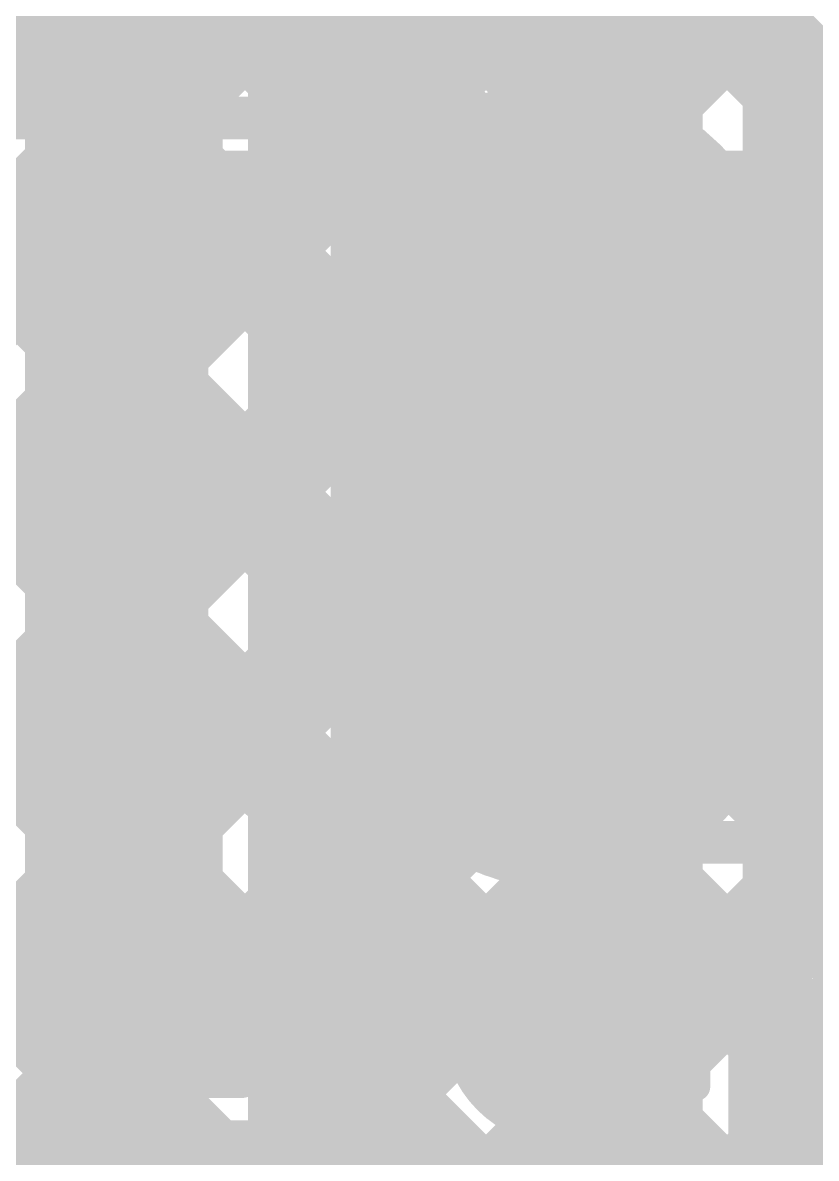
# Model space of a CAD drawing. Header units: millimetres. Extents: x 13 to 259, y -2 to 326.
# Drawn here: x 135.407 to 138.199, y 107.538 to 111.536 of the extents above; entities that cross this region are included whole.
import ezdxf

# ---------------------------------------------------------------- set-up
doc = ezdxf.new("R2010")
doc.units = ezdxf.units.MM
for name, color, linetype in [('BottomLayer', 5, 'Continuous'), ('ConnectLayer', 7, 'Continuous'), ('DrillDrawing', 1, 'Continuous'), ('Mechanical14', 56, 'Continuous'), ('Mechanical8', 56, 'Continuous'), ('MidLayer1', 16, 'Continuous'), ('MidLayer2', 76, 'Continuous'), ('MidLayer3', 90, 'Continuous'), ('MidLayer4', 156, 'Continuous'), ('MidLayer5', 130, 'Continuous'), ('MidLayer6', 216, 'Continuous'), ('MultiLayer', 9, 'Continuous'), ('TopLayer', 1, 'Continuous'), ('TopPaste', 8, 'Continuous'), ('TopSolder', 216, 'Continuous')]:
    doc.layers.add(name, color=color, linetype=linetype)

# ---------------------------------------------------------------- blocks, each defined once
blk = doc.blocks.new('SAMTEC_ASP_127797_01_185')
at = {"layer": 'Mechanical14', "const_width": 0.1}
for points in [[(-8.4709, 2.7038), (-8.4709, 3.0594)], [(-8.0391, 2.7038), (-8.0391, 3.0594)], [(-7.2009, 2.7038), (-7.2009, 3.0594)], [(-6.7691, 2.7038), (-6.7691, 3.0594)], [(-5.9309, 2.7038), (-5.9309, 3.0594)], [(-5.4991, 2.7038), (-5.4991, 3.0594)], [(-8.0391, 2.7038), (-8.4709, 2.7038)], [(-6.7691, 2.7038), (-7.2009, 2.7038)], [(-5.4991, 2.7038), (-5.9309, 2.7038)], [(-8.0391, 2.3762), (-8.4709, 2.3762)], [(-8.4709, 2.0206), (-8.4709, 2.3762)], [(-8.0407, 2.0206), (-8.0407, 2.3762)], [(-6.7691, 2.3762), (-7.2009, 2.3762)], [(-7.2009, 2.0206), (-7.2009, 2.3762)], [(-6.7691, 2.0206), (-6.7691, 2.3762)], [(-5.4991, 2.3762), (-5.9309, 2.3762)], [(-5.9309, 2.0206), (-5.9309, 2.3762)], [(-5.5007, 2.0206), (-5.5007, 2.3762)], [(-8.4709, 2.1336), (-9.3091, 2.1336)], [(-7.2009, 2.1336), (-8.0391, 2.1336)], [(-5.9309, 2.1336), (-6.7691, 2.1336)], [(-4.6609, 2.1336), (-5.4991, 2.1336)], [(-9.1948, 2.0206), (-9.3091, 2.0206)], [(-9.1948, 1.8796), (-9.1948, 2.0206)], [(-8.4709, 2.0206), (-8.5852, 2.0206)], [(-8.5852, 1.8796), (-8.5852, 2.0206)], [(-7.9248, 2.0206), (-8.0391, 2.0206)], [(-7.9248, 1.8796), (-7.9248, 2.0206)], [(-7.2009, 2.0206), (-7.3152, 2.0206)], [(-7.3152, 1.8796), (-7.3152, 2.0206)], [(-6.6548, 2.0206), (-6.7691, 2.0206)], [(-6.6548, 1.8796), (-6.6548, 2.0206)], [(-5.9309, 2.0206), (-6.0452, 2.0206)], [(-6.0452, 1.8796), (-6.0452, 2.0206)], [(-5.3848, 2.0206), (-5.4991, 2.0206)], [(-5.3848, 1.8796), (-5.3848, 2.0206)], [(-8.5852, 1.8796), (-9.1948, 1.8796)], [(-7.3152, 1.8796), (-7.9248, 1.8796)], [(-6.0452, 1.8796), (-6.6548, 1.8796)], [(-4.7752, 1.8796), (-5.3848, 1.8796)], [(-8.5852, 0.6604), (-9.1948, 0.6604)], [(-9.1948, 0.5194), (-9.1948, 0.6604)], [(-8.5852, 0.5194), (-8.5852, 0.6604)], [(-7.3152, 0.6604), (-7.9248, 0.6604)], [(-7.9248, 0.5194), (-7.9248, 0.6604)], [(-7.3152, 0.5194), (-7.3152, 0.6604)], [(-6.0452, 0.6604), (-6.6548, 0.6604)], [(-6.6548, 0.5194), (-6.6548, 0.6604)], [(-6.0452, 0.5194), (-6.0452, 0.6604)], [(-4.7752, 0.6604), (-5.3848, 0.6604)], [(-5.3848, 0.5194), (-5.3848, 0.6604)], [(-9.1948, 0.5194), (-9.3091, 0.5194)], [(-8.4709, 0.5194), (-8.5852, 0.5194)], [(-8.4709, 0.1638), (-8.4709, 0.5194)], [(-7.9248, 0.5194), (-8.0391, 0.5194)], [(-8.0391, 0.1638), (-8.0391, 0.5194)], [(-7.2009, 0.5194), (-7.3152, 0.5194)], [(-7.2009, 0.1638), (-7.2009, 0.5194)], [(-6.6548, 0.5194), (-6.7691, 0.5194)], [(-6.7691, 0.1638), (-6.7691, 0.5194)], [(-5.9309, 0.5194), (-6.0452, 0.5194)], [(-5.9309, 0.1638), (-5.9309, 0.5194)], [(-5.3848, 0.5194), (-5.4991, 0.5194)], [(-5.4991, 0.1638), (-5.4991, 0.5194)], [(-8.4709, 0.4064), (-9.3091, 0.4064)], [(-7.2009, 0.4064), (-8.0391, 0.4064)], [(-5.9309, 0.4064), (-6.7691, 0.4064)], [(-4.6609, 0.4064), (-5.4991, 0.4064)], [(-8.0391, 0.1638), (-8.4709, 0.1638)], [(-6.7691, 0.1638), (-7.2009, 0.1638)], [(-5.4991, 0.1638), (-5.9309, 0.1638)]]:
    blk.add_lwpolyline(points, dxfattribs=at)
at = {"layer": 'Mechanical14', "const_width": 0.05}
for points in [[(-8.4959, 2.7038, 1), (-8.4459, 2.7038, 1)], [(-8.4959, 2.7038, 1), (-8.4459, 2.7038, 1)], [(-8.0641, 2.7038, 1), (-8.0141, 2.7038, 1)], [(-8.0641, 2.7038, 1), (-8.0141, 2.7038, 1)], [(-7.2259, 2.7038, 1), (-7.1759, 2.7038, 1)], [(-7.2259, 2.7038, 1), (-7.1759, 2.7038, 1)], [(-6.7941, 2.7038, 1), (-6.7441, 2.7038, 1)], [(-6.7941, 2.7038, 1), (-6.7441, 2.7038, 1)], [(-5.9559, 2.7038, 1), (-5.9059, 2.7038, 1)], [(-5.9559, 2.7038, 1), (-5.9059, 2.7038, 1)], [(-5.5241, 2.7038, 1), (-5.4741, 2.7038, 1)], [(-5.5241, 2.7038, 1), (-5.4741, 2.7038, 1)], [(-8.4959, 2.3762, 1), (-8.4459, 2.3762, 1)], [(-8.4959, 2.3762, 1), (-8.4459, 2.3762, 1)], [(-8.0657, 2.3762, 1), (-8.0157, 2.3762, 1)], [(-8.0641, 2.3762, 1), (-8.0141, 2.3762, 1)], [(-7.2259, 2.3762, 1), (-7.1759, 2.3762, 1)], [(-7.2259, 2.3762, 1), (-7.1759, 2.3762, 1)], [(-6.7941, 2.3762, 1), (-6.7441, 2.3762, 1)], [(-6.7941, 2.3762, 1), (-6.7441, 2.3762, 1)], [(-5.9559, 2.3762, 1), (-5.9059, 2.3762, 1)], [(-5.9559, 2.3762, 1), (-5.9059, 2.3762, 1)], [(-5.5257, 2.3762, 1), (-5.4757, 2.3762, 1)], [(-5.5241, 2.3762, 1), (-5.4741, 2.3762, 1)], [(-8.4959, 2.1336, 1), (-8.4459, 2.1336, 1)], [(-8.0641, 2.1336, 1), (-8.0141, 2.1336, 1)], [(-7.2259, 2.1336, 1), (-7.1759, 2.1336, 1)], [(-6.7941, 2.1336, 1), (-6.7441, 2.1336, 1)], [(-5.9559, 2.1336, 1), (-5.9059, 2.1336, 1)], [(-5.5241, 2.1336, 1), (-5.4741, 2.1336, 1)], [(-9.2198, 2.0206, 1), (-9.1698, 2.0206, 1)], [(-9.2198, 2.0206, 1), (-9.1698, 2.0206, 1)], [(-8.6102, 2.0206, 1), (-8.5602, 2.0206, 1)], [(-8.6102, 2.0206, 1), (-8.5602, 2.0206, 1)], [(-8.4959, 2.0206, 1), (-8.4459, 2.0206, 1)], [(-8.4959, 2.0206, 1), (-8.4459, 2.0206, 1)], [(-8.0657, 2.0206, 1), (-8.0157, 2.0206, 1)], [(-8.0641, 2.0206, 1), (-8.0141, 2.0206, 1)], [(-7.9498, 2.0206, 1), (-7.8998, 2.0206, 1)], [(-7.9498, 2.0206, 1), (-7.8998, 2.0206, 1)], [(-7.3402, 2.0206, 1), (-7.2902, 2.0206, 1)], [(-7.3402, 2.0206, 1), (-7.2902, 2.0206, 1)], [(-7.2259, 2.0206, 1), (-7.1759, 2.0206, 1)], [(-7.2259, 2.0206, 1), (-7.1759, 2.0206, 1)], [(-6.7941, 2.0206, 1), (-6.7441, 2.0206, 1)], [(-6.7941, 2.0206, 1), (-6.7441, 2.0206, 1)], [(-6.6798, 2.0206, 1), (-6.6298, 2.0206, 1)], [(-6.6798, 2.0206, 1), (-6.6298, 2.0206, 1)], [(-6.0702, 2.0206, 1), (-6.0202, 2.0206, 1)], [(-6.0702, 2.0206, 1), (-6.0202, 2.0206, 1)], [(-5.9559, 2.0206, 1), (-5.9059, 2.0206, 1)], [(-5.9559, 2.0206, 1), (-5.9059, 2.0206, 1)], [(-5.5257, 2.0206, 1), (-5.4757, 2.0206, 1)], [(-5.5241, 2.0206, 1), (-5.4741, 2.0206, 1)], [(-5.4098, 2.0206, 1), (-5.3598, 2.0206, 1)], [(-5.4098, 2.0206, 1), (-5.3598, 2.0206, 1)], [(-9.2198, 1.8796, 1), (-9.1698, 1.8796, 1)], [(-9.2198, 1.8796, 1), (-9.1698, 1.8796, 1)], [(-8.6102, 1.8796, 1), (-8.5602, 1.8796, 1)], [(-8.6102, 1.8796, 1), (-8.5602, 1.8796, 1)], [(-7.9498, 1.8796, 1), (-7.8998, 1.8796, 1)], [(-7.9498, 1.8796, 1), (-7.8998, 1.8796, 1)], [(-7.3402, 1.8796, 1), (-7.2902, 1.8796, 1)], [(-7.3402, 1.8796, 1), (-7.2902, 1.8796, 1)], [(-6.6798, 1.8796, 1), (-6.6298, 1.8796, 1)], [(-6.6798, 1.8796, 1), (-6.6298, 1.8796, 1)], [(-6.0702, 1.8796, 1), (-6.0202, 1.8796, 1)], [(-6.0702, 1.8796, 1), (-6.0202, 1.8796, 1)], [(-5.4098, 1.8796, 1), (-5.3598, 1.8796, 1)], [(-5.4098, 1.8796, 1), (-5.3598, 1.8796, 1)], [(-9.2198, 0.6604, 1), (-9.1698, 0.6604, 1)], [(-9.2198, 0.6604, 1), (-9.1698, 0.6604, 1)], [(-8.6102, 0.6604, 1), (-8.5602, 0.6604, 1)], [(-8.6102, 0.6604, 1), (-8.5602, 0.6604, 1)], [(-7.9498, 0.6604, 1), (-7.8998, 0.6604, 1)], [(-7.9498, 0.6604, 1), (-7.8998, 0.6604, 1)], [(-7.3402, 0.6604, 1), (-7.2902, 0.6604, 1)], [(-7.3402, 0.6604, 1), (-7.2902, 0.6604, 1)], [(-6.6798, 0.6604, 1), (-6.6298, 0.6604, 1)], [(-6.6798, 0.6604, 1), (-6.6298, 0.6604, 1)], [(-6.0702, 0.6604, 1), (-6.0202, 0.6604, 1)], [(-6.0702, 0.6604, 1), (-6.0202, 0.6604, 1)], [(-5.4098, 0.6604, 1), (-5.3598, 0.6604, 1)], [(-5.4098, 0.6604, 1), (-5.3598, 0.6604, 1)], [(-9.2198, 0.5194, 1), (-9.1698, 0.5194, 1)], [(-9.2198, 0.5194, 1), (-9.1698, 0.5194, 1)], [(-8.6102, 0.5194, 1), (-8.5602, 0.5194, 1)], [(-8.6102, 0.5194, 1), (-8.5602, 0.5194, 1)], [(-8.4959, 0.5194, 1), (-8.4459, 0.5194, 1)], [(-8.4959, 0.5194, 1), (-8.4459, 0.5194, 1)], [(-8.0641, 0.5194, 1), (-8.0141, 0.5194, 1)], [(-8.0641, 0.5194, 1), (-8.0141, 0.5194, 1)], [(-7.9498, 0.5194, 1), (-7.8998, 0.5194, 1)], [(-7.9498, 0.5194, 1), (-7.8998, 0.5194, 1)], [(-7.3402, 0.5194, 1), (-7.2902, 0.5194, 1)], [(-7.3402, 0.5194, 1), (-7.2902, 0.5194, 1)], [(-7.2259, 0.5194, 1), (-7.1759, 0.5194, 1)], [(-7.2259, 0.5194, 1), (-7.1759, 0.5194, 1)], [(-6.7941, 0.5194, 1), (-6.7441, 0.5194, 1)], [(-6.7941, 0.5194, 1), (-6.7441, 0.5194, 1)], [(-6.6798, 0.5194, 1), (-6.6298, 0.5194, 1)], [(-6.6798, 0.5194, 1), (-6.6298, 0.5194, 1)], [(-6.0702, 0.5194, 1), (-6.0202, 0.5194, 1)], [(-6.0702, 0.5194, 1), (-6.0202, 0.5194, 1)], [(-5.9559, 0.5194, 1), (-5.9059, 0.5194, 1)], [(-5.9559, 0.5194, 1), (-5.9059, 0.5194, 1)], [(-5.5241, 0.5194, 1), (-5.4741, 0.5194, 1)], [(-5.5241, 0.5194, 1), (-5.4741, 0.5194, 1)], [(-5.4098, 0.5194, 1), (-5.3598, 0.5194, 1)], [(-5.4098, 0.5194, 1), (-5.3598, 0.5194, 1)], [(-8.4959, 0.4064, 1), (-8.4459, 0.4064, 1)], [(-8.0641, 0.4064, 1), (-8.0141, 0.4064, 1)], [(-7.2259, 0.4064, 1), (-7.1759, 0.4064, 1)], [(-6.7941, 0.4064, 1), (-6.7441, 0.4064, 1)], [(-5.9559, 0.4064, 1), (-5.9059, 0.4064, 1)], [(-5.5241, 0.4064, 1), (-5.4741, 0.4064, 1)], [(-8.4959, 0.1638, 1), (-8.4459, 0.1638, 1)], [(-8.4959, 0.1638, 1), (-8.4459, 0.1638, 1)], [(-8.0641, 0.1638, 1), (-8.0141, 0.1638, 1)], [(-8.0641, 0.1638, 1), (-8.0141, 0.1638, 1)], [(-7.2259, 0.1638, 1), (-7.1759, 0.1638, 1)], [(-7.2259, 0.1638, 1), (-7.1759, 0.1638, 1)], [(-6.7941, 0.1638, 1), (-6.7441, 0.1638, 1)], [(-6.7941, 0.1638, 1), (-6.7441, 0.1638, 1)], [(-5.9559, 0.1638, 1), (-5.9059, 0.1638, 1)], [(-5.9559, 0.1638, 1), (-5.9059, 0.1638, 1)], [(-5.5241, 0.1638, 1), (-5.4741, 0.1638, 1)], [(-5.5241, 0.1638, 1), (-5.4741, 0.1638, 1)]]:
    blk.add_lwpolyline(points, format="xyb", close=True, dxfattribs=at)
at = {"layer": 'Mechanical8', "const_width": 0.1}
for points in [[(-8.255, 2.175), (-8.255, 3.175)], [(-6.985, 2.175), (-6.985, 3.175)], [(-5.715, 2.175), (-5.715, 3.175)], [(-8.255, 1.905), (-8.255, 2.905)], [(-6.985, 1.905), (-6.985, 2.905)], [(-5.715, 1.905), (-5.715, 2.905)], [(-8.525, 1.905), (-9.525, 1.905)], [(-8.255, 1.905), (-9.255, 1.905)], [(-8.255, 0.905), (-8.255, 1.905)], [(-7.255, 1.905), (-8.255, 1.905)], [(-6.985, 1.905), (-7.985, 1.905)], [(-6.985, 0.905), (-6.985, 1.905)], [(-5.985, 1.905), (-6.985, 1.905)], [(-5.715, 1.905), (-6.715, 1.905)], [(-5.715, 0.905), (-5.715, 1.905)], [(-4.715, 1.905), (-5.715, 1.905)], [(-4.445, 1.905), (-5.445, 1.905)]]:
    blk.add_lwpolyline(points, dxfattribs=at)
at = {"layer": 'Mechanical8', "const_width": 0.05}
for points in [[(-8.28, 2.175, 1), (-8.23, 2.175, 1)], [(-7.01, 2.175, 1), (-6.96, 2.175, 1)], [(-5.74, 2.175, 1), (-5.69, 2.175, 1)], [(-9.28, 1.905, 1), (-9.23, 1.905, 1)], [(-8.55, 1.905, 1), (-8.5, 1.905, 1)], [(-8.28, 1.905, 1), (-8.23, 1.905, 1)], [(-8.28, 1.905, 1), (-8.23, 1.905, 1)], [(-8.28, 1.905, 1), (-8.23, 1.905, 1)], [(-8.28, 1.905, 1), (-8.23, 1.905, 1)], [(-8.01, 1.905, 1), (-7.96, 1.905, 1)], [(-7.28, 1.905, 1), (-7.23, 1.905, 1)], [(-7.01, 1.905, 1), (-6.96, 1.905, 1)], [(-7.01, 1.905, 1), (-6.96, 1.905, 1)], [(-7.01, 1.905, 1), (-6.96, 1.905, 1)], [(-7.01, 1.905, 1), (-6.96, 1.905, 1)], [(-6.74, 1.905, 1), (-6.69, 1.905, 1)], [(-6.01, 1.905, 1), (-5.96, 1.905, 1)], [(-5.74, 1.905, 1), (-5.69, 1.905, 1)], [(-5.74, 1.905, 1), (-5.69, 1.905, 1)], [(-5.74, 1.905, 1), (-5.69, 1.905, 1)], [(-5.74, 1.905, 1), (-5.69, 1.905, 1)], [(-5.47, 1.905, 1), (-5.42, 1.905, 1)], [(-8.28, 0.905, 1), (-8.23, 0.905, 1)], [(-7.01, 0.905, 1), (-6.96, 0.905, 1)], [(-5.74, 0.905, 1), (-5.69, 0.905, 1)]]:
    blk.add_lwpolyline(points, format="xyb", close=True, dxfattribs=at)
at = {"layer": 'TopLayer', "const_width": 0.32}
for points in [[(-9.685, 1.905, 1), (-9.365, 1.905, 1)], [(-8.415, 1.905, 1), (-8.095, 1.905, 1)], [(-7.145, 1.905, 1), (-6.825, 1.905, 1)], [(-5.875, 1.905, 1), (-5.555, 1.905, 1)]]:
    blk.add_lwpolyline(points, format="xyb", close=True, dxfattribs=at)
at = {"layer": 'TopPaste', "const_width": 0.32}
for points in [[(-9.685, 1.905, 1), (-9.365, 1.905, 1)], [(-8.415, 1.905, 1), (-8.095, 1.905, 1)], [(-7.145, 1.905, 1), (-6.825, 1.905, 1)], [(-5.875, 1.905, 1), (-5.555, 1.905, 1)]]:
    blk.add_lwpolyline(points, format="xyb", close=True, dxfattribs=at)
at = {"layer": 'TopSolder', "const_width": 0.4216}
for points in [[(-9.7358, 3.175, 1), (-9.3142, 3.175, 1)], [(-8.4658, 3.175, 1), (-8.0442, 3.175, 1)], [(-7.1958, 3.175, 1), (-6.7742, 3.175, 1)], [(-5.9258, 3.175, 1), (-5.5042, 3.175, 1)], [(-9.7358, 1.905, 1), (-9.3142, 1.905, 1)], [(-8.4658, 1.905, 1), (-8.0442, 1.905, 1)], [(-7.1958, 1.905, 1), (-6.7742, 1.905, 1)], [(-5.9258, 1.905, 1), (-5.5042, 1.905, 1)]]:
    blk.add_lwpolyline(points, format="xyb", close=True, dxfattribs=at)

msp = doc.modelspace()

# ---------------------------------------------------------------- linework, layer by layer
at = {"layer": 'BottomLayer', "const_width": 0.25}
for points in [[(137.1801, 110.5457, 1), (137.43, 110.5457, 1)], [(137.1801, 109.2757, 1), (137.43, 109.2757, 1)], [(137.1801, 108.0057, 1), (137.43, 108.0057, 1)]]:
    msp.add_lwpolyline(points, format="xyb", close=True, dxfattribs=at)
at = {"layer": 'ConnectLayer', "const_width": 0.4}
for points in [[(125.5861, 121.3351), (137.0944, 109.8268)], [(128.0255, 118.8957), (137.0944, 109.8268)], [(133.8952, 108.4393), (143.3215, 117.8657)], [(133.8952, 108.4393), (143.3215, 117.8657)], [(137.8697, 110.7168), (144.4969, 117.344)], [(137.8697, 110.7168), (144.4969, 117.344)], [(137.4273, 111.1229), (143.5672, 117.2629)], [(137.4273, 111.1229), (143.5672, 117.2629)], [(134.0477, 115.4191), (138.3685, 111.0984)], [(134.0477, 115.4191), (138.3685, 111.0984)], [(134.0477, 115.4191), (138.3685, 111.0984)], [(134.0348, 108.579), (140.8227, 115.3669)], [(137.4273, 111.1229), (141.6712, 115.3669)], [(137.8697, 110.7168), (142.5198, 115.3669)], [(134.0424, 114.5758), (137.5252, 111.0931)], [(134.0424, 114.5758), (137.5252, 111.0931)], [(134.0424, 114.5758), (137.5252, 111.0931)], [(133.8698, 113.9), (136.8493, 110.9204)], [(133.8698, 113.9), (136.8493, 110.9204)], [(134.001, 110.2422), (137.6085, 113.8497)], [(134.001, 110.2422), (137.6085, 113.8497)], [(134.001, 110.2422), (137.6085, 113.8497)], [(132.7884, 108.1811), (138.3997, 113.7924)], [(132.7884, 108.1811), (138.3997, 113.7924)], [(133.7623, 109.155), (138.3997, 113.7924)], [(134.035, 113.7347), (136.8493, 110.9204)], [(133.7312, 113.1901), (137.0944, 109.8268)], [(129.539, 113.1396), (136.8443, 105.8343)], [(129.539, 113.1396), (136.8443, 105.8343)], [(135.615, 105.9007), (135.615, 112.1481)], [(136.69, 111.2342), (137.5701, 112.1143)], [(136.69, 105.425), (136.69, 112.075)], [(137.6, 111.0567), (137.6, 112.0843)], [(134.046, 112.0267), (136.7201, 109.3526)], [(134.046, 112.0267), (136.7201, 109.3526)], [(134.046, 112.0267), (136.7201, 109.3526)], [(136.69, 111.9282), (137.5252, 111.0931)], [(135.86, 105.5969), (135.86, 111.9031)], [(133.8667, 111.3575), (149.9721, 95.2521)], [(133.8667, 111.3575), (149.9721, 95.2521)], [(135.615, 111.3062), (135.86, 111.0612)], [(137.4273, 111.1229), (137.6, 111.2957)], [(135.615, 111.0077), (135.86, 111.2527)], [(134.035, 111.1891), (146.51, 98.7141)], [(136.69, 111.0797), (136.8493, 110.9204)], [(137.8524, 110.7658), (137.9908, 110.6275)], [(137.8524, 110.7658), (137.9908, 110.6275)], [(137.8524, 110.7658), (137.9908, 110.6275)], [(135.615, 110.4577), (135.86, 110.2127)], [(133.9919, 107.6876), (136.7278, 110.4235)], [(133.9919, 107.6876), (136.7278, 110.4235)], [(133.9919, 107.6876), (136.7278, 110.4235)], [(135.615, 110.1592), (135.86, 110.4042)], [(134.0446, 110.331), (137.0904, 107.2853)], [(134.0446, 110.331), (137.0904, 107.2853)], [(134.0446, 110.331), (137.0904, 107.2853)], [(136.69, 110.2312), (137.0944, 109.8268)], [(137.708, 109.7066), (138.1441, 110.1427)], [(137.708, 109.7066), (138.1441, 110.1427)], [(137.708, 109.7066), (138.1441, 110.1427)], [(137.6798, 110.09), (138.1193, 109.6504)], [(137.6798, 110.09), (138.1193, 109.6504)], [(137.6798, 110.09), (138.1193, 109.6504)], [(137.6, 109.7867), (137.6, 110.0348)], [(133.567, 109.9601), (136.7195, 106.8077)], [(133.567, 109.9601), (136.7195, 106.8077)], [(134.0597, 106.9068), (137.134, 109.9811)], [(134.0597, 106.9068), (137.134, 109.9811)], [(134.0597, 106.9068), (137.134, 109.9811)], [(136.69, 109.5372), (137.134, 109.9811)], [(135.615, 109.6091), (135.86, 109.3641)], [(133.9509, 109.5762), (136.7195, 106.8077)], [(135.615, 109.3107), (135.86, 109.5557)], [(137.7909, 108.9409), (137.9988, 109.1489)], [(137.7909, 108.9409), (137.9988, 109.1489)], [(137.7909, 108.9409), (137.9988, 109.1489)], [(137.7109, 107.1639), (139.6103, 109.0633)], [(137.7109, 107.1639), (139.6103, 109.0633)], [(137.7109, 107.1639), (139.6103, 109.0633)], [(137.8562, 109.0651), (148.1096, 98.8117)], [(137.8562, 109.0651), (148.1096, 98.8117)], [(137.8562, 109.0651), (146.51, 100.4112)], [(132.628, 104.6266), (136.8741, 108.8727)], [(132.628, 104.6266), (136.8741, 108.8727)], [(134.0346, 106.0332), (136.8741, 108.8727)], [(136.69, 108.6886), (136.8741, 108.8727)], [(133.6219, 104.7719), (137.6398, 108.7899)], [(133.6219, 104.7719), (137.6398, 108.7899)], [(133.9744, 105.1244), (137.6398, 108.7899)], [(135.615, 108.7606), (135.86, 108.5156)], [(136.69, 107.8401), (137.6, 108.7501)], [(137.6, 107.2467), (137.6, 108.7648)], [(134.061, 104.3625), (138.4083, 108.7098)], [(134.061, 104.3625), (138.4083, 108.7098)], [(134.061, 104.3625), (138.4083, 108.7098)], [(135.615, 108.4622), (135.86, 108.7072)], [(137.382, 108.6908), (147.6056, 98.4671)], [(137.382, 108.6908), (147.6056, 98.4671)], [(137.382, 108.6908), (146.51, 99.5627)], [(137.382, 108.6908), (137.6, 108.4727)], [(134.035, 108.6435), (136.8443, 105.8343)], [(136.69, 108.5341), (137.6, 107.6241)], [(135.615, 107.9121), (135.86, 107.6671)], [(136.69, 106.9916), (137.6, 107.9016)], [(135.615, 107.6136), (135.86, 107.8586)], [(136.69, 107.6856), (137.0904, 107.2853)]]:
    msp.add_lwpolyline(points, dxfattribs=at)
at = {"layer": 'ConnectLayer'}
for points, const_width in [([(135.515, 111.3062, 1), (135.715, 111.3062, 1)], 0.2), ([(137.5, 111.2957, 1), (137.7, 111.2957, 1)], 0.2), ([(135.76, 111.2527, 1), (135.96, 111.2527, 1)], 0.2), ([(136.59, 111.2342, 1), (136.79, 111.2342, 1)], 0.2), ([(137.895, 110.5457, 1), (136.7151, 110.5457, 1)], 0.4), ([(137.895, 110.5457, 1), (136.7151, 110.5457, 1)], 0.4), ([(137.895, 110.5457, 1), (136.7151, 110.5457, 1)], 0.4), ([(137.3273, 111.1229, 1), (137.5273, 111.1229, 1)], 0.2), ([(137.3273, 111.1229, 1), (137.5273, 111.1229, 1)], 0.2), ([(137.3273, 111.1229, 1), (137.5273, 111.1229, 1)], 0.2), ([(137.3273, 111.1229, 1), (137.5273, 111.1229, 1)], 0.2), ([(139.165, 110.5457, 1), (137.9851, 110.5457, 1)], 0.4), ([(139.165, 110.5457, 1), (137.9851, 110.5457, 1)], 0.4), ([(139.165, 110.5457, 1), (137.9851, 110.5457, 1)], 0.4), ([(136.59, 111.0797, 1), (136.79, 111.0797, 1)], 0.2), ([(137.4252, 111.0931, 1), (137.6252, 111.0931, 1)], 0.2), ([(137.4252, 111.0931, 1), (137.6252, 111.0931, 1)], 0.2), ([(137.4252, 111.0931, 1), (137.6252, 111.0931, 1)], 0.2), ([(137.4252, 111.0931, 1), (137.6252, 111.0931, 1)], 0.2), ([(138.2685, 111.0984, 1), (138.4685, 111.0984, 1)], 0.2), ([(138.2685, 111.0984, 1), (138.4685, 111.0984, 1)], 0.2), ([(138.2685, 111.0984, 1), (138.4685, 111.0984, 1)], 0.2), ([(135.76, 111.0612, 1), (135.96, 111.0612, 1)], 0.2), ([(137.5, 111.0567, 1), (137.7, 111.0567, 1)], 0.2), ([(137.5, 111.0567, 1), (137.7, 111.0567, 1)], 0.2), ([(135.515, 111.0077, 1), (135.715, 111.0077, 1)], 0.2), ([(136.7493, 110.9204, 1), (136.9493, 110.9204, 1)], 0.2), ([(136.7493, 110.9204, 1), (136.9493, 110.9204, 1)], 0.2), ([(136.7493, 110.9204, 1), (136.9493, 110.9204, 1)], 0.2), ([(136.7493, 110.9204, 1), (136.9493, 110.9204, 1)], 0.2), ([(137.7524, 110.7658, 1), (137.9524, 110.7658, 1)], 0.2), ([(137.7524, 110.7658, 1), (137.9524, 110.7658, 1)], 0.2), ([(137.7524, 110.7658, 1), (137.9524, 110.7658, 1)], 0.2), ([(137.7697, 110.7168, 1), (137.9697, 110.7168, 1)], 0.2), ([(137.7697, 110.7168, 1), (137.9697, 110.7168, 1)], 0.2), ([(137.7697, 110.7168, 1), (137.9697, 110.7168, 1)], 0.2), ([(137.8908, 110.6275, 1), (138.0908, 110.6275, 1)], 0.2), ([(137.8908, 110.6275, 1), (138.0908, 110.6275, 1)], 0.2), ([(137.8908, 110.6275, 1), (138.0908, 110.6275, 1)], 0.2), ([(136.6151, 110.5457, 1), (136.8151, 110.5457, 1)], 0.2), ([(136.6151, 110.5457, 1), (136.8151, 110.5457, 1)], 0.2), ([(136.6151, 110.5457, 1), (136.8151, 110.5457, 1)], 0.2), ([(137.795, 110.5457, 1), (137.995, 110.5457, 1)], 0.2), ([(137.795, 110.5457, 1), (137.995, 110.5457, 1)], 0.2), ([(137.795, 110.5457, 1), (137.995, 110.5457, 1)], 0.2), ([(137.8851, 110.5457, 1), (138.0851, 110.5457, 1)], 0.2), ([(137.8851, 110.5457, 1), (138.0851, 110.5457, 1)], 0.2), ([(137.8851, 110.5457, 1), (138.0851, 110.5457, 1)], 0.2), ([(135.515, 110.4577, 1), (135.715, 110.4577, 1)], 0.2), ([(135.76, 110.4042, 1), (135.96, 110.4042, 1)], 0.2), ([(136.6278, 110.4235, 1), (136.8278, 110.4235, 1)], 0.2), ([(136.6278, 110.4235, 1), (136.8278, 110.4235, 1)], 0.2), ([(136.6278, 110.4235, 1), (136.8278, 110.4235, 1)], 0.2), ([(136.59, 110.2312, 1), (136.79, 110.2312, 1)], 0.2), ([(135.76, 110.2127, 1), (135.96, 110.2127, 1)], 0.2), ([(135.515, 110.1592, 1), (135.715, 110.1592, 1)], 0.2), ([(138.0441, 110.1427, 1), (138.2441, 110.1427, 1)], 0.2), ([(138.0441, 110.1427, 1), (138.2441, 110.1427, 1)], 0.2), ([(138.0441, 110.1427, 1), (138.2441, 110.1427, 1)], 0.2), ([(137.5798, 110.09, 1), (137.7798, 110.09, 1)], 0.2), ([(137.5798, 110.09, 1), (137.7798, 110.09, 1)], 0.2), ([(137.5798, 110.09, 1), (137.7798, 110.09, 1)], 0.2), ([(137.5, 110.0348, 1), (137.7, 110.0348, 1)], 0.2), ([(137.5, 110.0348, 1), (137.7, 110.0348, 1)], 0.2), ([(137.034, 109.9811, 1), (137.234, 109.9811, 1)], 0.2), ([(137.034, 109.9811, 1), (137.234, 109.9811, 1)], 0.2), ([(137.034, 109.9811, 1), (137.234, 109.9811, 1)], 0.2), ([(137.034, 109.9811, 1), (137.234, 109.9811, 1)], 0.2), ([(137.895, 109.2757, 1), (136.7151, 109.2757, 1)], 0.4), ([(137.895, 109.2757, 1), (136.7151, 109.2757, 1)], 0.4), ([(137.895, 109.2757, 1), (136.7151, 109.2757, 1)], 0.4), ([(139.165, 109.2757, 1), (137.9851, 109.2757, 1)], 0.4), ([(139.165, 109.2757, 1), (137.9851, 109.2757, 1)], 0.4), ([(139.165, 109.2757, 1), (137.9851, 109.2757, 1)], 0.4), ([(136.9944, 109.8268, 1), (137.1944, 109.8268, 1)], 0.2), ([(136.9944, 109.8268, 1), (137.1944, 109.8268, 1)], 0.2), ([(136.9944, 109.8268, 1), (137.1944, 109.8268, 1)], 0.2), ([(136.9944, 109.8268, 1), (137.1944, 109.8268, 1)], 0.2), ([(137.5, 109.7867, 1), (137.7, 109.7867, 1)], 0.2), ([(137.5, 109.7867, 1), (137.7, 109.7867, 1)], 0.2), ([(137.608, 109.7066, 1), (137.808, 109.7066, 1)], 0.2), ([(137.608, 109.7066, 1), (137.808, 109.7066, 1)], 0.2), ([(137.608, 109.7066, 1), (137.808, 109.7066, 1)], 0.2), ([(138.0193, 109.6504, 1), (138.2193, 109.6504, 1)], 0.2), ([(138.0193, 109.6504, 1), (138.2193, 109.6504, 1)], 0.2), ([(138.0193, 109.6504, 1), (138.2193, 109.6504, 1)], 0.2), ([(135.515, 109.6091, 1), (135.715, 109.6091, 1)], 0.2), ([(135.76, 109.5557, 1), (135.96, 109.5557, 1)], 0.2), ([(136.59, 109.5372, 1), (136.79, 109.5372, 1)], 0.2), ([(135.76, 109.3641, 1), (135.96, 109.3641, 1)], 0.2), ([(136.6201, 109.3526, 1), (136.8201, 109.3526, 1)], 0.2), ([(136.6201, 109.3526, 1), (136.8201, 109.3526, 1)], 0.2), ([(136.6201, 109.3526, 1), (136.8201, 109.3526, 1)], 0.2), ([(135.515, 109.3107, 1), (135.715, 109.3107, 1)], 0.2), ([(136.6151, 109.2757, 1), (136.8151, 109.2757, 1)], 0.2), ([(136.6151, 109.2757, 1), (136.8151, 109.2757, 1)], 0.2), ([(136.6151, 109.2757, 1), (136.8151, 109.2757, 1)], 0.2), ([(137.795, 109.2757, 1), (137.995, 109.2757, 1)], 0.2), ([(137.795, 109.2757, 1), (137.995, 109.2757, 1)], 0.2), ([(137.795, 109.2757, 1), (137.995, 109.2757, 1)], 0.2), ([(137.8851, 109.2757, 1), (138.0851, 109.2757, 1)], 0.2), ([(137.8851, 109.2757, 1), (138.0851, 109.2757, 1)], 0.2), ([(137.8851, 109.2757, 1), (138.0851, 109.2757, 1)], 0.2), ([(137.8988, 109.1489, 1), (138.0988, 109.1489, 1)], 0.2), ([(137.8988, 109.1489, 1), (138.0988, 109.1489, 1)], 0.2), ([(137.8988, 109.1489, 1), (138.0988, 109.1489, 1)], 0.2), ([(137.7562, 109.0651, 1), (137.9562, 109.0651, 1)], 0.2), ([(137.7562, 109.0651, 1), (137.9562, 109.0651, 1)], 0.2), ([(137.7562, 109.0651, 1), (137.9562, 109.0651, 1)], 0.2), ([(137.6909, 108.9409, 1), (137.8909, 108.9409, 1)], 0.2), ([(137.6909, 108.9409, 1), (137.8909, 108.9409, 1)], 0.2), ([(137.6909, 108.9409, 1), (137.8909, 108.9409, 1)], 0.2), ([(136.7741, 108.8727, 1), (136.9741, 108.8727, 1)], 0.2), ([(136.7741, 108.8727, 1), (136.9741, 108.8727, 1)], 0.2), ([(136.7741, 108.8727, 1), (136.9741, 108.8727, 1)], 0.2), ([(136.7741, 108.8727, 1), (136.9741, 108.8727, 1)], 0.2), ([(137.5398, 108.7899, 1), (137.7398, 108.7899, 1)], 0.2), ([(137.5398, 108.7899, 1), (137.7398, 108.7899, 1)], 0.2), ([(137.5398, 108.7899, 1), (137.7398, 108.7899, 1)], 0.2), ([(135.515, 108.7606, 1), (135.715, 108.7606, 1)], 0.2), ([(137.5, 108.7648, 1), (137.7, 108.7648, 1)], 0.2), ([(137.5, 108.7648, 1), (137.7, 108.7648, 1)], 0.2), ([(137.5, 108.7501, 1), (137.7, 108.7501, 1)], 0.2), ([(135.76, 108.7072, 1), (135.96, 108.7072, 1)], 0.2), ([(136.59, 108.6886, 1), (136.79, 108.6886, 1)], 0.2), ([(137.282, 108.6908, 1), (137.482, 108.6908, 1)], 0.2), ([(137.282, 108.6908, 1), (137.482, 108.6908, 1)], 0.2), ([(137.282, 108.6908, 1), (137.482, 108.6908, 1)], 0.2), ([(137.282, 108.6908, 1), (137.482, 108.6908, 1)], 0.2), ([(135.76, 108.5156, 1), (135.96, 108.5156, 1)], 0.2), ([(136.59, 108.5341, 1), (136.79, 108.5341, 1)], 0.2), ([(137.5, 108.4727, 1), (137.7, 108.4727, 1)], 0.2), ([(135.515, 108.4622, 1), (135.715, 108.4622, 1)], 0.2), ([(135.515, 107.9121, 1), (135.715, 107.9121, 1)], 0.2), ([(137.5, 107.9016, 1), (137.7, 107.9016, 1)], 0.2), ([(135.76, 107.8586, 1), (135.96, 107.8586, 1)], 0.2), ([(136.59, 107.8401, 1), (136.79, 107.8401, 1)], 0.2), ([(135.76, 107.6671, 1), (135.96, 107.6671, 1)], 0.2), ([(136.59, 107.6856, 1), (136.79, 107.6856, 1)], 0.2), ([(135.515, 107.6136, 1), (135.715, 107.6136, 1)], 0.2), ([(137.5, 107.6241, 1), (137.7, 107.6241, 1)], 0.2)]:
    msp.add_lwpolyline(points, format="xyb", close=True, dxfattribs=dict(at, const_width=const_width))
at = {"layer": 'ConnectLayer', "const_width": 0.4}
for points in [[(137.6, 110.0348, -1.732046), (137.6, 111.0567)], [(137.6, 108.7648, -1.732046), (137.6, 109.7867)]]:
    msp.add_lwpolyline(points, format="xyb", dxfattribs=at)
at = {"layer": 'DrillDrawing', "const_width": 0.0508}
for points in [[(137.178, 110.6727), (137.178, 110.7997)], [(137.178, 110.7997), (137.432, 110.7997)], [(137.432, 110.6727), (137.432, 110.7997)], [(137.051, 110.4187), (137.051, 110.6727)], [(137.051, 110.6727), (137.178, 110.6727)], [(137.432, 110.6727), (137.559, 110.6727)], [(137.559, 110.4187), (137.559, 110.6727)], [(137.051, 110.4187), (137.178, 110.4187)], [(137.178, 110.2917), (137.178, 110.4187)], [(137.432, 110.4187), (137.559, 110.4187)], [(137.432, 110.2917), (137.432, 110.4187)], [(137.178, 110.2917), (137.432, 110.2917)], [(137.178, 109.4027), (137.178, 109.5297)], [(137.178, 109.5297), (137.432, 109.5297)], [(137.432, 109.4027), (137.432, 109.5297)], [(137.051, 109.1487), (137.051, 109.4027)], [(137.051, 109.4027), (137.178, 109.4027)], [(137.432, 109.4027), (137.559, 109.4027)], [(137.559, 109.1487), (137.559, 109.4027)], [(137.051, 109.1487), (137.178, 109.1487)], [(137.178, 109.0217), (137.178, 109.1487)], [(137.432, 109.1487), (137.559, 109.1487)], [(137.432, 109.0217), (137.432, 109.1487)], [(137.178, 109.0217), (137.432, 109.0217)], [(137.178, 108.1327), (137.178, 108.2597)], [(137.178, 108.2597), (137.432, 108.2597)], [(137.432, 108.1327), (137.432, 108.2597)], [(137.051, 107.8787), (137.051, 108.1327)], [(137.051, 108.1327), (137.178, 108.1327)], [(137.432, 108.1327), (137.559, 108.1327)], [(137.559, 107.8787), (137.559, 108.1327)], [(137.051, 107.8787), (137.178, 107.8787)], [(137.178, 107.7517), (137.178, 107.8787)], [(137.432, 107.8787), (137.559, 107.8787)], [(137.432, 107.7517), (137.432, 107.8787)], [(137.178, 107.7517), (137.432, 107.7517)]]:
    msp.add_lwpolyline(points, dxfattribs=at)
at = {"layer": 'DrillDrawing', "const_width": 0.0254}
for points in [[(137.1653, 110.7997, 1), (137.1907, 110.7997, 1)], [(137.1653, 110.7997, 1), (137.1907, 110.7997, 1)], [(137.4193, 110.7997, 1), (137.4447, 110.7997, 1)], [(137.4193, 110.7997, 1), (137.4447, 110.7997, 1)], [(137.0383, 110.6727, 1), (137.0637, 110.6727, 1)], [(137.0383, 110.6727, 1), (137.0637, 110.6727, 1)], [(137.1653, 110.6727, 1), (137.1907, 110.6727, 1)], [(137.1653, 110.6727, 1), (137.1907, 110.6727, 1)], [(137.4193, 110.6727, 1), (137.4447, 110.6727, 1)], [(137.4193, 110.6727, 1), (137.4447, 110.6727, 1)], [(137.5463, 110.6727, 1), (137.5717, 110.6727, 1)], [(137.5463, 110.6727, 1), (137.5717, 110.6727, 1)], [(137.0383, 110.4187, 1), (137.0637, 110.4187, 1)], [(137.0383, 110.4187, 1), (137.0637, 110.4187, 1)], [(137.1653, 110.4187, 1), (137.1907, 110.4187, 1)], [(137.1653, 110.4187, 1), (137.1907, 110.4187, 1)], [(137.4193, 110.4187, 1), (137.4447, 110.4187, 1)], [(137.4193, 110.4187, 1), (137.4447, 110.4187, 1)], [(137.5463, 110.4187, 1), (137.5717, 110.4187, 1)], [(137.5463, 110.4187, 1), (137.5717, 110.4187, 1)], [(137.1653, 110.2917, 1), (137.1907, 110.2917, 1)], [(137.1653, 110.2917, 1), (137.1907, 110.2917, 1)], [(137.4193, 110.2917, 1), (137.4447, 110.2917, 1)], [(137.4193, 110.2917, 1), (137.4447, 110.2917, 1)], [(137.1653, 109.5297, 1), (137.1907, 109.5297, 1)], [(137.1653, 109.5297, 1), (137.1907, 109.5297, 1)], [(137.4193, 109.5297, 1), (137.4447, 109.5297, 1)], [(137.4193, 109.5297, 1), (137.4447, 109.5297, 1)], [(137.0383, 109.4027, 1), (137.0637, 109.4027, 1)], [(137.0383, 109.4027, 1), (137.0637, 109.4027, 1)], [(137.1653, 109.4027, 1), (137.1907, 109.4027, 1)], [(137.1653, 109.4027, 1), (137.1907, 109.4027, 1)], [(137.4193, 109.4027, 1), (137.4447, 109.4027, 1)], [(137.4193, 109.4027, 1), (137.4447, 109.4027, 1)], [(137.5463, 109.4027, 1), (137.5717, 109.4027, 1)], [(137.5463, 109.4027, 1), (137.5717, 109.4027, 1)], [(137.0383, 109.1487, 1), (137.0637, 109.1487, 1)], [(137.0383, 109.1487, 1), (137.0637, 109.1487, 1)], [(137.1653, 109.1487, 1), (137.1907, 109.1487, 1)], [(137.1653, 109.1487, 1), (137.1907, 109.1487, 1)], [(137.4193, 109.1487, 1), (137.4447, 109.1487, 1)], [(137.4193, 109.1487, 1), (137.4447, 109.1487, 1)], [(137.5463, 109.1487, 1), (137.5717, 109.1487, 1)], [(137.5463, 109.1487, 1), (137.5717, 109.1487, 1)], [(137.1653, 109.0217, 1), (137.1907, 109.0217, 1)], [(137.1653, 109.0217, 1), (137.1907, 109.0217, 1)], [(137.4193, 109.0217, 1), (137.4447, 109.0217, 1)], [(137.4193, 109.0217, 1), (137.4447, 109.0217, 1)], [(137.1653, 108.2597, 1), (137.1907, 108.2597, 1)], [(137.1653, 108.2597, 1), (137.1907, 108.2597, 1)], [(137.4193, 108.2597, 1), (137.4447, 108.2597, 1)], [(137.4193, 108.2597, 1), (137.4447, 108.2597, 1)], [(137.0383, 108.1327, 1), (137.0637, 108.1327, 1)], [(137.0383, 108.1327, 1), (137.0637, 108.1327, 1)], [(137.1653, 108.1327, 1), (137.1907, 108.1327, 1)], [(137.1653, 108.1327, 1), (137.1907, 108.1327, 1)], [(137.4193, 108.1327, 1), (137.4447, 108.1327, 1)], [(137.4193, 108.1327, 1), (137.4447, 108.1327, 1)], [(137.5463, 108.1327, 1), (137.5717, 108.1327, 1)], [(137.5463, 108.1327, 1), (137.5717, 108.1327, 1)], [(137.0383, 107.8787, 1), (137.0637, 107.8787, 1)], [(137.0383, 107.8787, 1), (137.0637, 107.8787, 1)], [(137.1653, 107.8787, 1), (137.1907, 107.8787, 1)], [(137.1653, 107.8787, 1), (137.1907, 107.8787, 1)], [(137.4193, 107.8787, 1), (137.4447, 107.8787, 1)], [(137.4193, 107.8787, 1), (137.4447, 107.8787, 1)], [(137.5463, 107.8787, 1), (137.5717, 107.8787, 1)], [(137.5463, 107.8787, 1), (137.5717, 107.8787, 1)], [(137.1653, 107.7517, 1), (137.1907, 107.7517, 1)], [(137.1653, 107.7517, 1), (137.1907, 107.7517, 1)], [(137.4193, 107.7517, 1), (137.4447, 107.7517, 1)], [(137.4193, 107.7517, 1), (137.4447, 107.7517, 1)]]:
    msp.add_lwpolyline(points, format="xyb", close=True, dxfattribs=at)
at = {"layer": 'MidLayer1', "const_width": 0.25}
for points in [[(137.1801, 110.5457, 1), (137.43, 110.5457, 1)], [(137.1801, 109.2757, 1), (137.43, 109.2757, 1)], [(137.1801, 108.0057, 1), (137.43, 108.0057, 1)]]:
    msp.add_lwpolyline(points, format="xyb", close=True, dxfattribs=at)
at = {"layer": 'MidLayer2'}
for points, const_width in [([(135.8397, 112.4), (137.2397, 111)], 0.12), ([(138.0602, 110.0308), (138.0602, 112.0399)], 0.15), ([(128.95, 111.2), (136.6508, 111.2)], 0.15), ([(136.6508, 111.2), (137.3, 110.5507)], 0.15), ([(137.2397, 111), (137.4871, 111)], 0.12), ([(137.4871, 111), (137.755, 110.7321)], 0.12), ([(137.755, 110.3593), (137.755, 110.7321)], 0.12), ([(137.3, 110.55), (137.3, 110.5507)], 0.15), ([(137.3064, 109.9107), (137.755, 110.3593)], 0.12), ([(137.325, 109.2957), (138.0602, 110.0308)], 0.15), ([(136.8551, 109.4621), (137.3037, 109.9107)], 0.12), ([(137.3037, 109.9107), (137.3064, 109.9107)], 0.12), ([(136.8551, 109.0893), (136.8551, 109.4621)], 0.12), ([(137.325, 109.25), (137.325, 109.2957)], 0.15), ([(136.8551, 109.0893), (137.2444, 108.7)], 0.12), ([(137.2444, 108.7), (137.2471, 108.7)], 0.12), ([(137.2471, 108.7), (137.95, 107.9971)], 0.12), ([(137.95, 106.1107), (137.95, 107.9971)], 0.12), ([(135.2891, 107.611), (136.6951, 107.611)], 0.12)]:
    msp.add_lwpolyline(points, dxfattribs=dict(at, const_width=const_width))
for points, const_width in [([(136.6133, 111.2, 1), (136.6883, 111.2, 1)], 0.075), ([(136.6133, 111.2, 1), (136.6883, 111.2, 1)], 0.075), ([(137.2097, 111, 1), (137.2697, 111, 1)], 0.06), ([(137.2097, 111, 1), (137.2697, 111, 1)], 0.06), ([(137.4571, 111, 1), (137.5171, 111, 1)], 0.06), ([(137.4571, 111, 1), (137.5171, 111, 1)], 0.06), ([(137.1801, 110.5457, 1), (137.43, 110.5457, 1)], 0.25), ([(137.725, 110.7321, 1), (137.785, 110.7321, 1)], 0.06), ([(137.725, 110.7321, 1), (137.785, 110.7321, 1)], 0.06), ([(137.2625, 110.5507, 1), (137.3375, 110.5507, 1)], 0.075), ([(137.2625, 110.5507, 1), (137.3375, 110.5507, 1)], 0.075), ([(137.2625, 110.55, 1), (137.3375, 110.55, 1)], 0.075), ([(137.725, 110.3593, 1), (137.785, 110.3593, 1)], 0.06), ([(137.725, 110.3593, 1), (137.785, 110.3593, 1)], 0.06), ([(138.0227, 110.0308, 1), (138.0977, 110.0308, 1)], 0.075), ([(138.0227, 110.0308, 1), (138.0977, 110.0308, 1)], 0.075), ([(137.2737, 109.9107, 1), (137.3337, 109.9107, 1)], 0.06), ([(137.2737, 109.9107, 1), (137.3337, 109.9107, 1)], 0.06), ([(137.2764, 109.9107, 1), (137.3364, 109.9107, 1)], 0.06), ([(137.2764, 109.9107, 1), (137.3364, 109.9107, 1)], 0.06), ([(136.8251, 109.4621, 1), (136.8851, 109.4621, 1)], 0.06), ([(136.8251, 109.4621, 1), (136.8851, 109.4621, 1)], 0.06), ([(137.1801, 109.2757, 1), (137.43, 109.2757, 1)], 0.25), ([(137.2875, 109.2957, 1), (137.3625, 109.2957, 1)], 0.075), ([(137.2875, 109.2957, 1), (137.3625, 109.2957, 1)], 0.075), ([(137.2875, 109.25, 1), (137.3625, 109.25, 1)], 0.075), ([(136.8251, 109.0893, 1), (136.8851, 109.0893, 1)], 0.06), ([(136.8251, 109.0893, 1), (136.8851, 109.0893, 1)], 0.06), ([(137.2144, 108.7, 1), (137.2744, 108.7, 1)], 0.06), ([(137.2144, 108.7, 1), (137.2744, 108.7, 1)], 0.06), ([(137.2171, 108.7, 1), (137.2771, 108.7, 1)], 0.06), ([(137.2171, 108.7, 1), (137.2771, 108.7, 1)], 0.06), ([(137.1801, 108.0057, 1), (137.43, 108.0057, 1)], 0.25), ([(137.92, 107.9971, 1), (137.98, 107.9971, 1)], 0.06), ([(137.92, 107.9971, 1), (137.98, 107.9971, 1)], 0.06), ([(136.6651, 107.611, 1), (136.7251, 107.611, 1)], 0.06), ([(136.6651, 107.611, 1), (136.7251, 107.611, 1)], 0.06)]:
    msp.add_lwpolyline(points, format="xyb", close=True, dxfattribs=dict(at, const_width=const_width))
at = {"layer": 'MidLayer2', "const_width": 0.12}
msp.add_lwpolyline([(136.6951, 107.611, -0.414214), (136.8551, 107.451)], format="xyb", dxfattribs=at)
at = {"layer": 'MidLayer3'}
for points, const_width in [([(138, 105.4043), (138, 112.25)], 0.12), ([(136.275, 105.425), (136.275, 112.075)], 0.15)]:
    msp.add_lwpolyline(points, dxfattribs=dict(at, const_width=const_width))
at = {"layer": 'MidLayer3', "const_width": 0.25}
for points in [[(137.1801, 110.5457, 1), (137.43, 110.5457, 1)], [(137.1801, 109.2757, 1), (137.43, 109.2757, 1)], [(137.1801, 108.0057, 1), (137.43, 108.0057, 1)]]:
    msp.add_lwpolyline(points, format="xyb", close=True, dxfattribs=at)
at = {"layer": 'MidLayer4', "const_width": 0.15}
for points in [[(134.6135, 109.7366), (135.8877, 111.0107)], [(135.8877, 111.0107), (138.11, 111.0107)], [(138.11, 111.0107), (138.55, 110.5707)], [(137.9493, 108.65), (138.4509, 109.1516)], [(136.175, 107.825), (137, 108.65)], [(137, 108.65), (137.9493, 108.65)], [(134.925, 107.25), (135.5, 107.825)], [(135.5, 107.825), (136.175, 107.825)]]:
    msp.add_lwpolyline(points, dxfattribs=at)
at = {"layer": 'MidLayer4'}
for points, const_width in [([(135.8502, 111.0107, 1), (135.9252, 111.0107, 1)], 0.075), ([(135.8502, 111.0107, 1), (135.9252, 111.0107, 1)], 0.075), ([(138.0725, 111.0107, 1), (138.1475, 111.0107, 1)], 0.075), ([(138.0725, 111.0107, 1), (138.1475, 111.0107, 1)], 0.075), ([(137.1801, 110.5457, 1), (137.43, 110.5457, 1)], 0.25), ([(137.1801, 109.2757, 1), (137.43, 109.2757, 1)], 0.25), ([(136.9625, 108.65, 1), (137.0375, 108.65, 1)], 0.075), ([(136.9625, 108.65, 1), (137.0375, 108.65, 1)], 0.075), ([(137.9118, 108.65, 1), (137.9868, 108.65, 1)], 0.075), ([(137.9118, 108.65, 1), (137.9868, 108.65, 1)], 0.075), ([(137.1801, 108.0057, 1), (137.43, 108.0057, 1)], 0.25), ([(135.4625, 107.825, 1), (135.5375, 107.825, 1)], 0.075), ([(135.4625, 107.825, 1), (135.5375, 107.825, 1)], 0.075), ([(136.1375, 107.825, 1), (136.2125, 107.825, 1)], 0.075), ([(136.1375, 107.825, 1), (136.2125, 107.825, 1)], 0.075)]:
    msp.add_lwpolyline(points, format="xyb", close=True, dxfattribs=dict(at, const_width=const_width))
at = {"layer": 'MidLayer5', "const_width": 0.25}
for points in [[(137.1801, 110.5457, 1), (137.43, 110.5457, 1)], [(137.1801, 109.2757, 1), (137.43, 109.2757, 1)], [(137.1801, 108.0057, 1), (137.43, 108.0057, 1)]]:
    msp.add_lwpolyline(points, format="xyb", close=True, dxfattribs=at)
at = {"layer": 'MidLayer6', "const_width": 0.25}
for points in [[(137.1801, 110.5457, 1), (137.43, 110.5457, 1)], [(137.1801, 109.2757, 1), (137.43, 109.2757, 1)], [(137.1801, 108.0057, 1), (137.43, 108.0057, 1)]]:
    msp.add_lwpolyline(points, format="xyb", close=True, dxfattribs=at)
at = {"layer": 'MultiLayer', "const_width": 0.25}
for points in [[(137.1801, 110.5457, 1), (137.43, 110.5457, 1)], [(137.1801, 109.2757, 1), (137.43, 109.2757, 1)], [(137.1801, 108.0057, 1), (137.43, 108.0057, 1)]]:
    msp.add_lwpolyline(points, format="xyb", close=True, dxfattribs=at)
at = {"layer": 'TopLayer', "const_width": 0.25}
for points in [[(137.1801, 110.5457, 1), (137.43, 110.5457, 1)], [(137.1801, 109.2757, 1), (137.43, 109.2757, 1)], [(137.1801, 108.0057, 1), (137.43, 108.0057, 1)]]:
    msp.add_lwpolyline(points, format="xyb", close=True, dxfattribs=at)

# ---------------------------------------------------------------- block references
at = {"rotation": 270}
msp.add_blockref('SAMTEC_ASP_127797_01_185', (135.4, 102.2907), dxfattribs=at)

doc.saveas('drawing.dxf')
